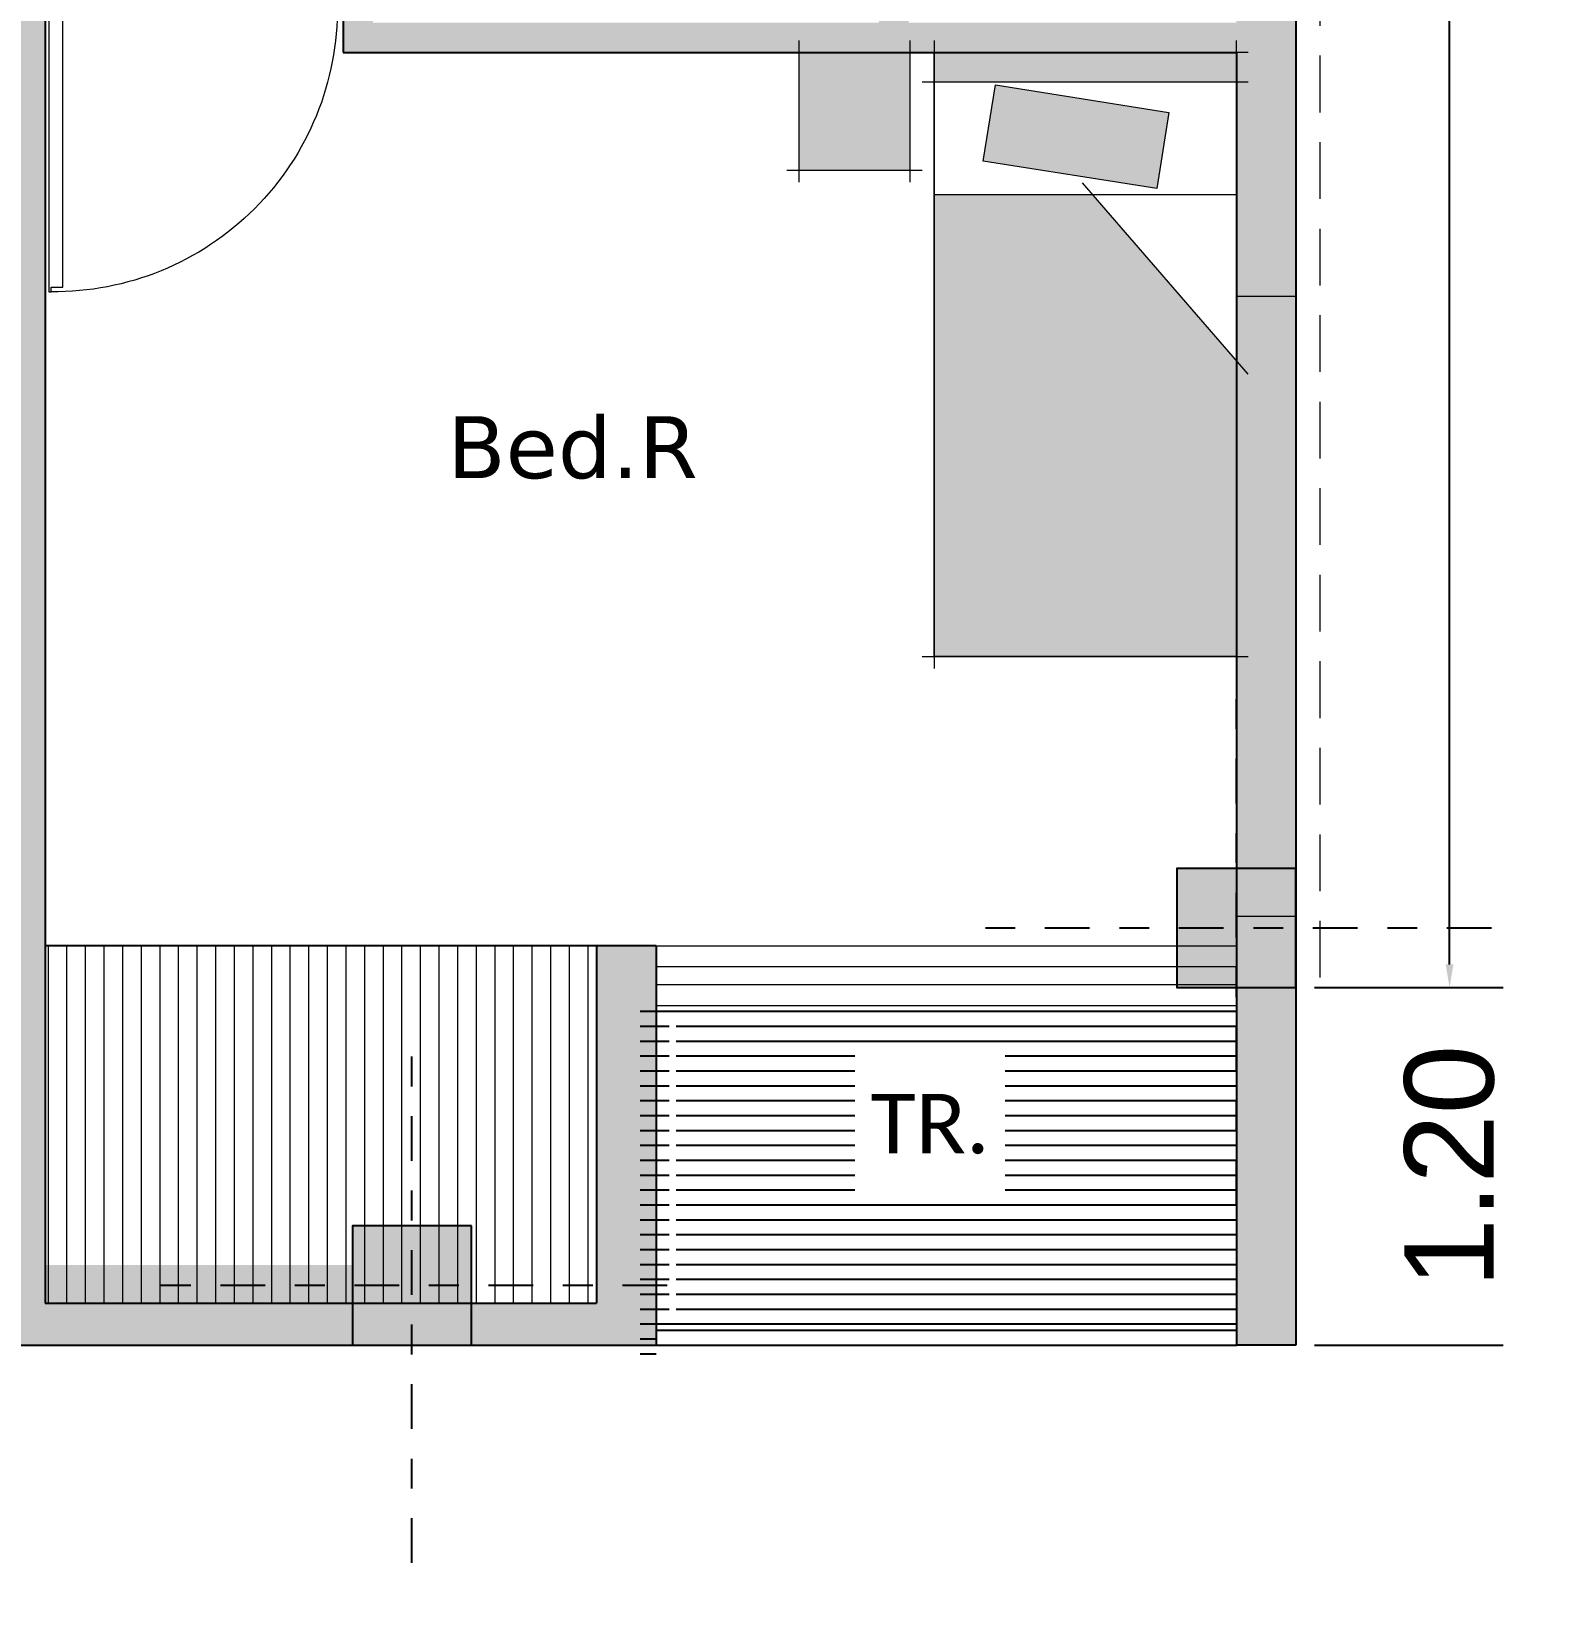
# Model space of a CAD drawing. Header units: inches. Extents: x 37.8 to 126.9, y 5.9 to 51.9.
# Drawn here: x 84.48 to 89.62, y 19.72 to 25.03 of the extents above; entities that cross this region are included whole.
import ezdxf

# ---------------------------------------------------------------- set-up
doc = ezdxf.new("R2010")
doc.units = ezdxf.units.IN
doc.header["$MEASUREMENT"] = 0
doc.linetypes.add('DASHDOT', pattern=[1, 0.5, -0.25, 0, -0.25])
doc.linetypes.add('DASHED2', pattern=[9.524999999999995, 6.349999999999998, -3.174999999999998])
for name, color, linetype, lineweight in [('02', 253, 'Continuous', 15), ('1', 19, 'Continuous', 5), ('AX', 31, 'Continuous', 18), ('balkon', 161, 'Continuous', 9), ('coulmn', 146, 'Continuous', 13), ('hidden line', 252, 'Continuous', 5), ('LAYER1', 8, 'Continuous', 9)]:
    doc.layers.add(name, color=color, linetype=linetype, lineweight=lineweight)
doc.layers.add('cadr', color=7, linetype='Continuous')
doc.layers.add('LAYER5', color=5, linetype='Continuous')
doc.styles.add('Legend', font='calibri.ttf')
doc.styles.get("Standard").update_dxf_attribs({"font": 'arial.ttf'})
doc.styles.add('STYLE7', font='verdana.ttf')
doc.dimstyles.new('ddd', dxfattribs={"dimtxt": 0.3, "dimasz": 0.078, "dimexe": 0.18, "dimexo": 0.0625, "dimgap": 0.09, "dimtad": 0, "dimzin": 0, "dimdsep": 46, "dimtxsty": 'Standard', "dimcen": 0.02, "dimadec": 0, "dimazin": 0, "dimtfac": 1, "dimtix": 1, "dimtofl": 0, "dimtmove": 0, "dimatfit": 3, "dimfxl": 0, "dimtolj": 1, "dimtzin": 0, "dimarcsym": 0})

# ---------------------------------------------------------------- blocks, each defined once
blk = doc.blocks.new('DR100K')
at = {"color": 253}
blk.add_line((-0.0481000000000052, -0.054543222929027), (-0.991860101079254, -0.054543222929027), dxfattribs=at)
at = {"color": 253, "linetype": 'Continuous'}
for p, q in [((-0.0199748370793884, -0.1116251629206317), (-0.0199748370793884, -0.0960000000000037)), ((-0.0199748370793884, -0.0960000000000037), (-0.0119309624678294, -0.0960000000000037)), ((-0.0119309624678294, -0.0960000000000037), (-0.0119309624678294, -0.5960052134602165)), ((-0.06143161415036499, -0.5960052134602165), (-0.06143161415036499, -0.1116251629206317)), ((-0.06143161415036499, -0.1116251629206317), (-0.0205043861645606, -0.1116251629206317)), ((-0.06143161415036499, -1.080385263999857), (-0.06143161415036499, -0.5960052134602165)), ((-0.0119309624678294, -0.5960052134602165), (-0.0119309624678294, -1.096010426920486)), ((-0.0205043861645606, -1.080385263999857), (-0.06143161415036499, -1.080385263999857)), ((-0.0199748370794168, -1.096010426920486), (-0.0199748370794168, -1.080385263999857)), ((-0.0119309624678294, -1.096010426920486), (-0.0199748370794168, -1.096010426920486))]:
    blk.add_line(p, q, dxfattribs=at)
for points in [[(-0.991860101079254, -0.054543222929027), (-0.991860101079254, 2.84e-14), (-1.03996010107923, 2.84e-14), (-1.03996010107923, -0.0959999999999752), (-1.004360101079242, -0.0959999999999752), (-1.004360101079242, -0.054543222929027)], [(-0.0481000000000052, -0.054543222929027), (-0.0481000000000052, 0), (0, 0), (0, -0.0960000000000037), (-0.0356000000000165, -0.0960000000000037), (-0.0356000000000165, -0.054543222929027)], [(-0.9938601010792352, -0.0525432229290175), (-0.9938601010792352, -0.0019999999999811), (-1.03796010107922, -0.0019999999999811), (-1.03796010107922, -0.0939999999999941), (-1.006360101079252, -0.0939999999999941), (-1.006360101079252, -0.0525432229290175)], [(-0.0460999999999956, -0.0525432229290459), (-0.0460999999999956, -0.0020000000000096), (-0.0020000000000096, -0.0020000000000096), (-0.0020000000000096, -0.0939999999999941), (-0.03360000000000701, -0.0939999999999941), (-0.03360000000000701, -0.0525432229290459)]]:
    blk.add_lwpolyline(points, close=True, dxfattribs=at)
blk.add_arc((-0.0306138118649244, -0.1066699198974845), 0.9893977090235084, 179.382095569082, 270.6161123031317, dxfattribs=at)
blk = doc.blocks.new('ddfdfdfdfd')
at = {"layer": 'LAYER5', "linetype": 'Continuous'}
h = blk.add_hatch(color=1, dxfattribs=at)
h.paths.add_polyline_path([(179.779200237631, -221.4838781835885), (179.579350237631, -221.4838781835885), (179.579350237631, -221.2840281835886), (179.779200237631, -221.2840281835886)])
h.paths.add_polyline_path([(179.779200237631, -221.2840281835886), (179.979050237631, -221.2840281835886), (179.979050237631, -221.4838781835885), (179.779200237631, -221.4838781835885)])
h.paths.add_polyline_path([(179.779200237631, -221.4838781835885), (179.979050237631, -221.4838781835885), (179.979050237631, -221.6837281835885), (179.779200237631, -221.6837281835885)])
h.paths.add_polyline_path([(179.779200237631, -221.6837281835885), (179.579350237631, -221.6837281835885), (179.579350237631, -221.4838781835885), (179.779200237631, -221.4838781835885)])
at = {"layer": 'LAYER5', "color": 1, "linetype": 'DASHDOT', "ltscale": 0.3}
for p, q in [((179.779200237631, -222.4153741609331), (179.779200237631, -220.6240357384027)), ((180.6361364686338, -221.4838781835885), (178.8983495007696, -221.4838781835885))]:
    blk.add_line(p, q, dxfattribs=at)
at = {"layer": 'LAYER5', "color": 1, "linetype": 'Continuous'}
blk.add_lwpolyline([(179.979050237631, -221.2840281835886), (179.579350237631, -221.2840281835886), (179.579350237631, -221.6837281835885), (179.979050237631, -221.6837281835885), (179.979050237631, -221.2840281835886)], dxfattribs=at)
blk = doc.blocks.new('axxxxx')
h = blk.add_hatch(color=1)
h.dxf.hatch_style = 1
h.paths.add_polyline_path([(240.7614391140491, -233.8024092206517), (238.9808391140491, -233.8024092206517), (238.9808391140491, -234.0706419207369), (240.7614391140491, -234.0706419207369)])
at = {"layer": 'AX'}
h = blk.add_hatch(color=1, dxfattribs=at)
h.dxf.hatch_style = 1
h.paths.add_polyline_path([(243.7301309043142, -232.6309419207371), (243.9299809043141, -232.6309419207371), (243.9299809043141, -230.5503419207371), (243.7301309043142, -230.5503419207371)])
at = {"layer": 'AX', "color": 1}
blk.add_lwpolyline([(243.7301309043142, -230.5503419207371), (243.7301309043142, -232.6309419207371), (243.9299809043141, -232.6309419207371), (243.9299809043141, -230.5503419207371)], close=True, dxfattribs=at)
for p in [(63.95093066668309, -11.18691373714853), (61.18208887641811, -12.38691373714846)]:
    blk.add_blockref('ddfdfdfdfd', p)
blk = doc.blocks.new('*D56')
at = {"layer": 'balkon', "color": 0, "lineweight": -2, "transparency": 16777216}
for p, q in [((88.78967819297338, 21.81630079493386), (89.42320814166447, 21.81630079493386)), ((88.78967819297338, 20.61630079493393), (89.42320814166447, 20.61630079493393))]:
    blk.add_line(p, q, dxfattribs=at)
at = {"layer": 'Defpoints', "color": 0, "transparency": 16777216}
for p in [(88.72717819297338, 21.81630079493386), (88.72717819297338, 20.61630079493393), (89.24320814166447, 20.61630079493393)]:
    blk.add_point(p, dxfattribs=at)
at = {"layer": 'balkon', "color": 0, "transparency": 16777216, "insert": (89.24320814166445, 21.21630079493386), "char_height": 0.3, "attachment_point": 5, "rotation": 90}
blk.add_mtext('\\A1;1.20', dxfattribs=at)
blk = doc.blocks.new('*D57')
at = {"layer": 'balkon', "color": 0, "lineweight": -2, "transparency": 16777216}
for p, q in [((88.78967819297338, 42.95630079493392), (89.42320814166467, 42.95630079493392)), ((89.24320814166467, 42.87830079493392), (89.24320814166467, 32.9844181209912)), ((89.24320814166468, 21.89430079493387), (89.24320814166468, 31.7881834688766)), ((88.78967819297338, 21.81630079493387), (89.42320814166469, 21.81630079493387))]:
    blk.add_line(p, q, dxfattribs=at)
at = {"layer": 'balkon', "color": 0, "transparency": 16777216}
for points in [[(89.23020814166466, 42.87830079493392), (89.25620814166467, 42.87830079493392), (89.24320814166467, 42.95630079493392)], [(89.23020814166468, 21.89430079493387), (89.25620814166469, 21.89430079493387), (89.24320814166468, 21.81630079493387)]]:
    blk.add_solid(points, dxfattribs=at)
at = {"layer": 'Defpoints', "color": 0, "transparency": 16777216}
for p in [(88.72717819297338, 42.95630079493392), (89.24320814166467, 42.95630079493392), (88.72717819297338, 21.81630079493387)]:
    blk.add_point(p, dxfattribs=at)
at = {"layer": 'balkon', "color": 0, "transparency": 16777216, "insert": (89.24320814166467, 32.38630079493387), "char_height": 0.3, "attachment_point": 5, "rotation": 90}
blk.add_mtext('\\A1;21.14', dxfattribs=at)

msp = doc.modelspace()

# ---------------------------------------------------------------- hatches: boundary and pattern name
h = msp.add_hatch(color=5)
h.dxf.hatch_style = 1
h.paths.add_polyline_path([(78.20717819297337, 42.95630079493391), (75.28717819297339, 42.95630079493391), (75.28717819297339, 42.75630079493398), (78.10717819297338, 42.75630079493398), (78.10717827074166, 38.00405461760398), (78.28184977110212, 38.00405461760398), (78.28184977110212, 38.10405461760401), (78.20717826917132, 38.10405461603365)])
h.paths.add_polyline_path([(75.48717819297337, 41.55630079493393), (75.28717819297339, 41.55630079493393), (75.28717819297339, 40.55630079493393), (76.5871781929734, 39.08096190173059), (76.5871781929734, 35.25378889439641), (76.68717819297342, 35.25378889439641), (76.68717819297342, 39.01873379667929), (77.13328824678507, 39.01873379667929), (77.13328825598171, 39.11873379667931), (76.68717819297342, 39.11873379667931), (75.48717819297337, 40.48058508271323)])
h.paths.add_polyline_path([(81.86368095351779, 43.75630079493398), (80.9271781929734, 43.75630079493398), (80.9271781929734, 43.55630079493393), (81.86368095351779, 43.55630079493393)])
h.paths.add_polyline_path([(85.70663505129002, 43.75630079493398), (84.76704461726291, 43.75630079493398), (84.76704461726291, 43.55630079493393), (85.4271781929734, 43.55630079493393), (85.42717819297337, 39.55250028685192), (85.52717819297337, 39.55250028685192), (85.52717819297334, 43.55630079493393), (85.70663505129002, 43.55630079493393)])
h.paths.add_polyline_path([(93.03471499111552, 25.49635072556016), (94.88147388970532, 25.49635072556016), (94.88147388970532, 25.91606865705786), (93.03471499111552, 25.91606865705786)], flags=9)
h.paths.add_polyline_path([(94.43580909372096, 16.59125874485717), (96.29605086672296, 16.59125874485717), (96.29605086672296, 17.03043940301701), (94.43580909372096, 17.03043940301701)], flags=9)
h.paths.add_polyline_path([(95.18641071237633, 23.5855031129159), (93.19945520265853, 23.55176045476431), (93.09822722820374, 23.99022698391759), (95.08518273792154, 24.02396964206919)], flags=9)
h.paths.add_polyline_path([(95.42585407524143, 26.55595276869941), (93.58300634100954, 26.52389724345541), (93.4868397652775, 26.94044044615107), (95.32968749950942, 26.97249597139508)], flags=9)
h.paths.add_polyline_path([(95.52043685212229, 19.26066532994805), (95.40487565226098, 19.26066532994805), (95.40487565226098, 19.44690032146015), (95.52043685212229, 19.44690032146015)], flags=9)
h.paths.add_polyline_path([(95.52043685212229, 19.37025111850058), (95.40487565226098, 19.37025111850058), (95.40487565226098, 19.55648611001267), (95.52043685212229, 19.55648611001267)], flags=9)
h.paths.add_polyline_path([(95.08917596945415, 20.1126573099328), (94.97361476959284, 20.1126573099328), (94.97361476959284, 20.29889230144484), (95.08917596945415, 20.29889230144484)], flags=9)
h.paths.add_polyline_path([(95.08917596945415, 20.22224309848532), (94.97361476959284, 20.22224309848532), (94.97361476959284, 20.40847808999736), (95.08917596945415, 20.40847808999736)], flags=9)
h.paths.add_polyline_path([(95.52147381809326, 26.60072210381442), (95.40591261823195, 26.60072210381442), (95.40591261823195, 26.78695709532646), (95.52147381809326, 26.78695709532646)], flags=9)
h.paths.add_polyline_path([(95.52147381809326, 26.66949870355377), (95.40591261823195, 26.66949870355377), (95.40591261823195, 26.85573369506581), (95.52147381809326, 26.85573369506581)], flags=9)
h.paths.add_polyline_path([(94.93256794675281, 25.50955604943495), (94.81700674689151, 25.50955604943495), (94.81700674689151, 25.69579104094704), (94.93256794675281, 25.69579104094704)], flags=9)
h.paths.add_polyline_path([(94.93256794675281, 25.61914183798747), (94.81700674689151, 25.61914183798747), (94.81700674689151, 25.80537682949956), (94.93256794675281, 25.80537682949956)], flags=9)
h.paths.add_polyline_path([(94.74949426349016, 24.61794460860604), (94.63393306362886, 24.61794460860604), (94.63393306362886, 24.80417960011813), (94.74949426349016, 24.80417960011813)], flags=9)
h.paths.add_polyline_path([(94.74949426349016, 24.72753039715856), (94.63393306362886, 24.72753039715856), (94.63393306362886, 24.91376538867065), (94.74949426349016, 24.91376538867065)], flags=9)
h.paths.add_polyline_path([(95.5686054380304, 23.82463173566471), (95.4530442381691, 23.82463173566471), (95.4530442381691, 24.0108667271768), (95.5686054380304, 24.0108667271768)], flags=9)
h.paths.add_polyline_path([(95.5686054380304, 23.93421752421723), (95.4530442381691, 23.93421752421723), (95.4530442381691, 24.12045251572933), (95.5686054380304, 24.12045251572933)], flags=9)
h.paths.add_polyline_path([(95.22400852374713, 21.21011545691495), (95.10844732388583, 21.21011545691495), (95.10844732388583, 21.39635044842704), (95.22400852374713, 21.39635044842704)], flags=9)
h.paths.add_polyline_path([(95.22400852374713, 21.31970124546747), (95.10844732388583, 21.31970124546747), (95.10844732388583, 21.50593623697957), (95.22400852374713, 21.50593623697957)], flags=9)
h.paths.add_polyline_path([(95.35679516544033, 22.34859306162885), (95.24123396557903, 22.34859306162885), (95.24123396557903, 22.53482805314094), (95.35679516544033, 22.53482805314094)], flags=9)
h.paths.add_polyline_path([(95.35679516544033, 22.45817885018137), (95.24123396557903, 22.45817885018137), (95.24123396557903, 22.64441384169346), (95.35679516544033, 22.64441384169346)], flags=9)
h.paths.add_polyline_path([(95.73090465478674, 47.57487316692938), (92.72750205293804, 47.57487316692938), (92.72750205293804, 47.94970267737104), (95.73090465478674, 47.94970267737104)], flags=9)
h.paths.add_polyline_path([(96.36178674864667, 20.17081841760547), (95.85917922981747, 20.17081841760547), (95.85917922981747, 20.45811572589038), (96.36178674864667, 20.45811572589038)], flags=9)
h.paths.add_polyline_path([(96.36518976163487, 21.24023726248517), (95.86258224280567, 21.24023726248517), (95.86258224280567, 21.52753457077007), (96.36518976163487, 21.52753457077007)], flags=9)
h.paths.add_polyline_path([(96.37294953420249, 22.3983771033336), (95.8703420153733, 22.3983771033336), (95.8703420153733, 22.68567441161851), (96.37294953420249, 22.68567441161851)], flags=9)
h.paths.add_polyline_path([(88.85181165417254, 12.98648244843481), (89.89740554695308, 12.98648244843481), (89.89740554695308, 13.26716014456998), (88.85181165417254, 13.26716014456998)], flags=9)
h.paths.add_polyline_path([(95.85563864832062, 22.38962764237682), (95.29202908609881, 22.38962764237682), (95.29202908609881, 22.67651448549562), (95.85563864832062, 22.67651448549562)], flags=9)
h.paths.add_polyline_path([(96.4404295661974, 17.11746812096523), (94.82282251809744, 17.11746812096523), (94.82282251809744, 17.43592303794573), (96.4404295661974, 17.43592303794573)], flags=9)
h.paths.add_polyline_path([(96.37832402587358, 19.28459344893066), (95.520672001738, 19.28459344893066), (95.520672001738, 19.59585814851989), (96.37832402587358, 19.59585814851989)], flags=9)
h.paths.add_polyline_path([(95.93750974525045, 20.17411701094308), (95.07136533836925, 20.17411701094308), (95.07136533836925, 20.42697298920395), (95.93750974525045, 20.42697298920395)], flags=9)
h.paths.add_polyline_path([(95.70771688320187, 21.23896332736241), (95.19484773522174, 21.23896332736241), (95.19484773522174, 21.52585017048115), (95.70771688320187, 21.52585017048115)], flags=9)
h.paths.add_polyline_path([(96.31448998438236, 23.85164101169984), (95.57923206757303, 23.85164101169984), (95.57923206757303, 24.2059809637711), (96.31448998438236, 24.2059809637711)], flags=9)
h.paths.add_polyline_path([(96.30695145983734, 24.65314313812594), (94.73043496291845, 24.65314313812594), (94.73043496291845, 24.94763066380206), (96.30695145983734, 24.94763066380206)], flags=9)
h.paths.add_polyline_path([(96.49135556286078, 25.56959013978725), (94.87544384598297, 25.56959013978725), (94.87544384598297, 25.89498050267675), (96.49135556286078, 25.89498050267675)], flags=9)
h.paths.add_polyline_path([(96.25319550586318, 26.62130086083864), (95.50720258819797, 26.62130086083864), (95.50720258819797, 26.93376392999308), (96.25319550586318, 26.93376392999308)], flags=9)
h.paths.add_polyline_path([(71.81087484430819, 34.90000076331889), (71.81087484430819, 35.79902673734479), (71.18262809106145, 35.79902673734479), (71.18262809106145, 34.90000076331889)], flags=9)
h.paths.add_polyline_path([(71.81087484430796, 38.98182967523032), (71.81087484430796, 39.88085564925633), (71.18262809106122, 39.88085564925633), (71.18262809106122, 38.98182967523032)], flags=9)
h.paths.add_polyline_path([(87.20094442673951, 44.11232076284519), (88.09997040076547, 44.11232076284519), (88.09997040076547, 44.74056751609193), (87.20094442673951, 44.74056751609193)], flags=9)
h.paths.add_polyline_path([(85.75293728388237, 44.11534024336471), (86.65196325790833, 44.11534024336471), (86.65196325790833, 44.7435869966114), (85.75293728388237, 44.7435869966114)], flags=9)
h.paths.add_polyline_path([(84.00688598518119, 44.11534024336466), (84.90591195920715, 44.11534024336466), (84.90591195920715, 44.7435869966114), (84.00688598518119, 44.7435869966114)], flags=9)
h.paths.add_polyline_path([(82.03284767349285, 44.11534024336471), (82.93187364751881, 44.11534024336471), (82.93187364751881, 44.7435869966114), (82.03284767349285, 44.7435869966114)], flags=9)
h.paths.add_polyline_path([(80.84898403712924, 44.11534024336471), (81.7480100111552, 44.11534024336471), (81.7480100111552, 44.7435869966114), (80.84898403712924, 44.7435869966114)], flags=9)
h.paths.add_polyline_path([(79.36980806310328, 44.1153402433646), (80.26883403712924, 44.1153402433646), (80.26883403712924, 44.74358699661134), (79.36980806310328, 44.74358699661134)], flags=9)
h.paths.add_polyline_path([(78.15591195920712, 43.74507979197342), (79.05493793323308, 43.74507979197342), (79.05493793323308, 44.37332654522017), (78.15591195920712, 44.37332654522017)], flags=9)
h.paths.add_polyline_path([(77.7989840371292, 44.1108966928448), (78.69801001115516, 44.1108966928448), (78.69801001115516, 44.7391434460916), (77.7989840371292, 44.7391434460916)], flags=9)
h.paths.add_polyline_path([(75.40156130985656, 44.1108966928448), (76.30058728388252, 44.1108966928448), (76.30058728388252, 44.73914344609155), (75.40156130985656, 44.73914344609155)], flags=9)
h.paths.add_polyline_path([(70.2722718476983, 20.68710249885562), (70.89784085179107, 20.68710249885562), (70.89784085179107, 21.11596711004258), (70.2722718476983, 21.11596711004258)], flags=9)
h.paths.add_polyline_path([(70.27462928289611, 21.89417480444907), (70.79930006052231, 21.89417480444907), (70.79930006052231, 22.30889480444905), (70.27462928289611, 22.30889480444905)], flags=9)
h.paths.add_polyline_path([(70.27462928289611, 29.04363241604587), (70.83126688180471, 29.04363241604587), (70.83126688180471, 29.45835241604586), (70.27462928289611, 29.45835241604586)], flags=9)
h.paths.add_polyline_path([(70.27462928289611, 33.3425052923147), (70.86351659531084, 33.3425052923147), (70.86351659531084, 33.75722529231469), (70.27462928289611, 33.75722529231469)], flags=9)
h.paths.add_polyline_path([(70.2722718476983, 34.33543298672124), (70.86587403050865, 34.33543298672124), (70.86587403050865, 34.76429759790814), (70.2722718476983, 34.76429759790814)], flags=9)
h.paths.add_polyline_path([(70.27462928289611, 35.84250529231487), (70.86351659531084, 35.84250529231487), (70.86351659531084, 36.25722529231486), (70.27462928289611, 36.25722529231486)], flags=9)
h.paths.add_polyline_path([(70.27462928289611, 42.49447480444924), (70.86521394865326, 42.49447480444924), (70.86521394865326, 42.90919480444923), (70.27462928289611, 42.90919480444923)], flags=9)
h.paths.add_polyline_path([(88.05217290535293, 45.32065361197535), (88.96798933100095, 45.32065361197535), (88.96798933100095, 45.74951822316224), (88.05217290535293, 45.74951822316224)], flags=9)
h.paths.add_polyline_path([(86.58351873872189, 45.32065361197535), (87.11290438674374, 45.32065361197535), (87.11290438674374, 45.74951822316224), (86.58351873872189, 45.74951822316224)], flags=9)
h.paths.add_polyline_path([(85.4235187387221, 45.32065361197535), (85.95290438674394, 45.32065361197535), (85.95290438674394, 45.74951822316224), (85.4235187387221, 45.74951822316224)], flags=9)
h.paths.add_polyline_path([(83.08617617391991, 45.3277259175688), (83.61084695154611, 45.3277259175688), (83.61084695154611, 45.74244591756879), (83.08617617391991, 45.74244591756879)], flags=9)
h.paths.add_polyline_path([(81.48381873872208, 45.32065361197535), (82.01320438674392, 45.32065361197535), (82.01320438674392, 45.74951822316224), (81.48381873872208, 45.74951822316224)], flags=9)
h.paths.add_polyline_path([(80.70499745632102, 45.32183232957426), (81.23202566914506, 45.32183232957426), (81.23202566914506, 45.74362463516771), (80.70499745632102, 45.74362463516771)], flags=9)
h.paths.add_polyline_path([(79.05841651903827, 45.32654719996988), (79.58544473186231, 45.32654719996988), (79.58544473186231, 45.74833950556332), (79.05841651903827, 45.74833950556332)], flags=9)
h.paths.add_polyline_path([(78.28381873872209, 45.32065361197535), (78.81320438674393, 45.32065361197535), (78.81320438674393, 45.74951822316224), (78.28381873872209, 45.74951822316224)], flags=9)
h.paths.add_polyline_path([(77.26854406069148, 45.32654719996988), (77.79557227351552, 45.32654719996988), (77.79557227351552, 45.74833950556332), (77.26854406069148, 45.74833950556332)], flags=9)
h.paths.add_polyline_path([(73.48469745632102, 45.32654719996988), (74.01172566914505, 45.32654719996988), (74.01172566914505, 45.74833950556332), (73.48469745632102, 45.74833950556332)], flags=9)
h.paths.add_polyline_path([(76.76792197694226, 39.7437195277537), (76.05295700241405, 40.56832796635929), (75.90089029612272, 40.43648069958381), (76.61585527065094, 39.61187226097822)], flags=25)
h.paths.add_polyline_path([(86.00144665177163, 35.98306541168559), (86.00144665177163, 37.07446542626396), (85.800180696085, 37.07446542626396), (85.800180696085, 35.98306541168559)], flags=9)
h.paths.add_polyline_path([(86.00144665177163, 41.25571558260846), (86.00144665177163, 42.34711559718683), (85.800180696085, 42.34711559718683), (85.800180696085, 41.25571558260846)], flags=9)
h.paths.add_polyline_path([(80.6413968990245, 38.06399391501067), (80.6413968990245, 39.15539392958898), (80.44013094333786, 39.15539392958898), (80.44013094333786, 38.06399391501067)], flags=9)
h.paths.add_polyline_path([(76.3013968990245, 36.1328857176613), (76.3013968990245, 37.22428573223966), (76.10013094333786, 37.22428573223966), (76.10013094333786, 36.1328857176613)], flags=25)
h.paths.add_polyline_path([(85.1413968990245, 40.1411857199176), (85.1413968990245, 41.23258573449597), (84.94013094333786, 41.23258573449597), (84.94013094333786, 40.1411857199176)], flags=25)
h.paths.add_polyline_path([(89.56229905075557, 31.82906053519356), (89.56229905075557, 32.94198261311563), (88.93405229750883, 32.94198261311563), (88.93405229750883, 31.82906053519356)], flags=9)
h.paths.add_polyline_path([(89.5592795702363, 42.90678780792088), (89.5592795702363, 43.80581378194678), (88.93103281698956, 43.80581378194678), (88.93103281698956, 42.90678780792088)], flags=9)
h.paths.add_polyline_path([(72.42796726884757, 30.46207440964703), (72.2758243541397, 30.46207440964703), (72.2758243541397, 29.9436744096471), (72.42796726884757, 29.9436744096471)], flags=9)
h.paths.add_polyline_path([(89.91754396639212, 30.28687708313744), (89.76540105168425, 30.28687708313744), (89.76540105168425, 29.76847708313745), (89.91754396639212, 29.76847708313745)], flags=9)
h.paths.add_polyline_path([(87.14244718638744, 31.40817786331435), (88.09644315683741, 31.40817786331435), (88.09644315683741, 31.72066946841848), (87.14244718638744, 31.72066946841848)], flags=9)
h.paths.add_polyline_path([(87.3066920504697, 31.9999469738964), (88.20762959244419, 31.9999469738964), (88.20762959244419, 32.32493824320467), (87.3066920504697, 32.32493824320467)], flags=9)
h.paths.add_polyline_path([(84.23807478421907, 13.60317064274672), (91.98706739671067, 13.60317064274672), (91.98706739671067, 14.38439965550687), (84.23807478421907, 14.38439965550687)], flags=9)
h.paths.add_polyline_path([(86.79770959900085, 16.32148877062077), (86.68620263371315, 16.32148877062077), (86.68620263371315, 16.43299573590845), (86.79770959900085, 16.43299573590845)], flags=9)
h.paths.add_polyline_path([(86.7794295424246, 17.21057333215636), (86.66792257713689, 17.21057333215636), (86.66792257713689, 17.32208029744403), (86.7794295424246, 17.32208029744403)], flags=9)
h.paths.add_polyline_path([(85.64553472966159, 17.0036902570874), (71.48305994535738, 17.0036902570874), (71.48305994535738, 17.86156953353186), (85.64553472966159, 17.86156953353186)], flags=9)
h.paths.add_polyline_path([(86.2120568485189, 16.97615309830861), (85.17106177022052, 16.97615309830861), (85.17106177022052, 17.79439033158191), (86.2120568485189, 17.79439033158191)], flags=9)
h.paths.add_polyline_path([(86.26788173854135, 15.9853243695289), (70.15355215752263, 15.9853243695289), (70.15355215752263, 16.74548140001652), (86.26788173854135, 16.74548140001652)], flags=9)
h.paths.add_polyline_path([(76.85061423884872, 42.90789301914488), (78.0867441441261, 42.90789301914488), (78.0867441441261, 43.3333158878864), (76.85061423884872, 43.3333158878864)], flags=9)
h.paths.add_polyline_path([(79.55619171108475, 43.52895665021266), (79.55619171108475, 42.29282674493528), (79.98161457982627, 42.29282674493528), (79.98161457982627, 43.52895665021266)], flags=9)
h.paths.add_polyline_path([(86.52487735614011, 21.78136693707133), (86.52487735614011, 20.54523703179395), (86.95030022488163, 20.54523703179395), (86.95030022488163, 21.78136693707133)], flags=9)
h.paths.add_polyline_path([(81.16769930366067, 32.22871734653161), (82.29657774556799, 32.22871734653161), (82.29657774556799, 32.54120895163574), (81.16769930366067, 32.54120895163574)], flags=9)
h.paths.add_polyline_path([(81.33254585305409, 32.74007949364376), (82.28647466433682, 32.74007949364376), (82.28647466433682, 33.05236962124617), (81.33254585305409, 33.05236962124617)], flags=9)
h.paths.add_polyline_path([(79.66191106949731, 32.22875092611527), (80.61583988078004, 32.22875092611527), (80.61583988078004, 32.54104105371768), (79.66191106949731, 32.54104105371768)], flags=9)
h.paths.add_polyline_path([(90.09558940800704, 38.6148811855697), (90.09558940800704, 38.93634713876357), (89.90614753692691, 38.93634713876357), (89.90614753692691, 38.6148811855697)], flags=9)
h.paths.add_polyline_path([(90.1317465224561, 36.76058677081154), (90.1317465224561, 38.63875825266082), (89.94058580095785, 38.63875825266082), (89.94058580095785, 36.76058677081154)], flags=9)
h.paths.add_polyline_path([(72.30820884901985, 38.6148811855697), (72.30820884901985, 38.93634713876357), (72.11876697793971, 38.93634713876357), (72.11876697793971, 38.6148811855697)], flags=9)
h.paths.add_polyline_path([(72.27377058498891, 36.76058677081154), (72.27377058498891, 38.63875825266082), (72.08260986349066, 38.63875825266082), (72.08260986349066, 36.76058677081154)], flags=9)
h.paths.add_polyline_path([(82.30906822889489, 30.12173634729284), (83.10564311136636, 30.12173634729284), (83.10564311136636, 30.55605468174555), (82.30906822889489, 30.55605468174555)], flags=9)
h.paths.add_polyline_path([(79.99955442153342, 42.47855232648773), (80.50370826768727, 42.47855232648773), (80.50370826768727, 42.96316771110311), (79.99955442153342, 42.96316771110311)], flags=9)
h.paths.add_polyline_path([(87.24622106457755, 21.12366371577185), (87.75037491073141, 21.12366371577185), (87.75037491073141, 21.60827910038724), (87.24622106457755, 21.60827910038724)], flags=9)
h.paths.add_polyline_path([(74.055203899335, 41.38517565601968), (74.55935774548885, 41.38517565601968), (74.55935774548885, 41.86979104063506), (74.055203899335, 41.86979104063506)], flags=9)
h.paths.add_polyline_path([(83.37812529601231, 35.26788878752667), (84.05408231414529, 35.2678887875294), (84.0540823141441, 35.56788878752936), (83.37812529601112, 35.56788878752663)], flags=9)
h.paths.add_polyline_path([(75.33452467587611, 30.30893739618604), (76.01048169400909, 30.30893739618877), (76.0104816940079, 30.60893739618872), (75.33452467587492, 30.60893739618599)], flags=9)
h.paths.add_polyline_path([(82.02852680147979, 27.88906949142246), (82.70448381961276, 27.88906949142519), (82.70448381961157, 28.18906949142514), (82.02852680147859, 28.18906949142242)], flags=9)
h.paths.add_polyline_path([(80.27729613341648, 29.69868331392423), (80.9450597331479, 29.69868331392151), (80.94505973314915, 30.00956309901223), (80.27729613341779, 30.0095630990149)], flags=9)
h.paths.add_polyline_path([(80.36394866079826, 34.19868153706319), (81.03171226052967, 34.19868153706047), (81.03171226053092, 34.50956132215119), (80.36394866079957, 34.50956132215386)], flags=9)
h.paths.add_polyline_path([(76.19009030880432, 33.10167948857362), (76.85785390853567, 33.10167948857089), (76.85785390853692, 33.41255927366161), (76.19009030880557, 33.41255927366429)], flags=9)
h.paths.add_polyline_path([(86.63071461180905, 38.3461693492924), (87.20741038078151, 38.34616934929467), (87.20741038078032, 38.64616934929462), (86.63071461180786, 38.64616934929235)], flags=9)
h.paths.add_polyline_path([(85.69578887521882, 25.95154855042405), (86.27248464419128, 25.95154855042632), (86.27248464419009, 26.25154855042628), (85.69578887521763, 26.251548550424)], flags=9)
h.paths.add_polyline_path([(73.76388448580266, 33.10659579516029), (74.34058025477512, 33.10659579516256), (74.34058025477393, 33.40659579516252), (73.76388448580147, 33.40659579516024)], flags=9)
h.paths.add_polyline_path([(78.31458129623596, 35.7941898024775), (78.89127706520841, 35.79418980247978), (78.89127706520722, 36.09418980247973), (78.31458129623476, 36.09418980247746)], flags=9)
h.paths.add_polyline_path([(85.82192099444663, 23.46692654430798), (86.78166847597785, 23.46692654430798), (86.78166847597785, 23.7994611312791), (85.82192099444663, 23.7994611312791)], flags=9)
h.paths.add_polyline_path([(86.87178213643736, 27.29991557302277), (87.83152961796858, 27.29991557302277), (87.83152961796858, 27.63245015999389), (86.87178213643736, 27.63245015999389)], flags=9)
h.paths.add_polyline_path([(75.00422057563495, 38.11882037486852), (75.96396805716617, 38.11882037486852), (75.96396805716617, 38.45135496183964), (75.00422057563495, 38.45135496183964)], flags=9)
h.paths.add_polyline_path([(87.1887187235258, 37.24176712781572), (88.14846620505702, 37.24176712781572), (88.14846620505702, 37.57430171478684), (87.1887187235258, 37.57430171478684)], flags=9)
h.paths.add_polyline_path([(86.59253613071203, 40.31823182558038), (87.55228361224326, 40.31823182558038), (87.55228361224326, 40.6507664125515), (86.59253613071203, 40.6507664125515)], flags=9)
h.paths.add_polyline_path([(78.92554813083441, 38.91258038712944), (79.88529561236564, 38.91258038712944), (79.88529561236564, 39.24511497410056), (78.92554813083441, 39.24511497410056)], flags=9)
h.paths.add_polyline_path([(75.6881120395631, 41.2884761270259), (76.64785952109432, 41.2884761270259), (76.64785952109432, 41.62101071399702), (75.6881120395631, 41.62101071399702)], flags=25)
h = msp.add_hatch(color=5)
h.dxf.hatch_style = 1
h.paths.add_polyline_path([(73.68717819297339, 43.75630079493398), (73.4871781929734, 43.75630079493398), (73.4871781929734, 20.75630079493392), (74.62447685157892, 20.75630079493392), (74.62447685157892, 20.95630079493391), (73.68717819297339, 20.95630079493391), (73.68717819297339, 32.05378889439642), (75.20225381504883, 32.05378889439648), (75.2022538150488, 31.55378889439636), (75.63166121359293, 31.55378889439648), (75.63166121359293, 32.05378889439648), (76.98717819297343, 32.05378889439648), (76.98717819297343, 32.75378889439641), (76.88717819297344, 32.75378889439635), (76.88717819297341, 32.15378889439638), (75.4871781929734, 32.15378889439638), (75.48717819297343, 33.55378889439636), (76.98717819297343, 33.55378889439636), (76.98717819297343, 34.25378889439641), (76.88717819297341, 34.25378889439641), (76.59680568586518, 34.25378927514363), (76.59680568586518, 34.15378889439644), (76.88717819297341, 34.15378889439644), (76.88717819297341, 33.65378889439644), (74.4870394658559, 33.65380457058593), (74.4870394658559, 33.55380457058591), (75.38717819297341, 33.55378889439636), (75.38717819297341, 32.15378889439638), (73.68717819297339, 32.15378889439638)])
h.paths.add_polyline_path([(75.2772538150488, 32.05378889439648), (75.55666121359295, 32.05378889439648), (75.55666121359297, 31.87878889439641), (75.27725381504877, 31.87878889439641)], flags=16)
h.paths.add_polyline_path([(75.27725381504877, 31.82878889439645), (75.55666121359297, 31.82878889439645), (75.55666121359295, 31.62878889439641), (75.2772538150488, 31.62878889439641)], flags=16)
h.paths.add_polyline_path([(79.08717819297345, 32.1054584065305), (78.88717819297341, 32.1054584065305), (78.88717819297341, 20.95630079493391), (77.52784051532404, 20.95630079493391), (77.52784051532404, 20.75630079493392), (77.96891627413521, 20.75630079493386), (77.96891627413521, 20.61630079493399), (80.4749727389632, 20.61630079493376), (80.4749727389632, 20.75630079493398), (79.0871781929734, 20.75630079493398)])
h.paths.add_polyline_path([(86.57882149293513, 21.95630079493402), (86.37882149293515, 21.95630079493397), (86.37882149293515, 20.75630079493392), (84.52717819297337, 20.75630079493392), (84.52717819297337, 25.20630079493391), (84.42717819297337, 25.20630079493391), (84.42717819297334, 20.61630079493393), (86.57882149293513, 20.61630079493393)])
h.paths.add_polyline_path([(88.72717819297338, 29.39545840653047), (88.52717819297337, 29.39545840653052), (88.52717819297337, 25.45630079493391), (87.42717819297337, 25.45630079493391), (87.4271781929734, 26.50545840653054), (85.52717819297342, 26.50545840653048), (85.52717819297342, 26.40545840653057), (87.3271781929734, 26.40545840653057), (87.32717819297335, 25.05630079493388), (85.62717819297339, 25.05630079493393), (85.62717819297339, 25.60545840653062), (85.5271781929734, 25.60545840653056), (85.5271781929734, 24.95630079493391), (88.52717819297337, 24.95630079493391), (88.52717819297337, 22.88769061313475), (88.5271781929734, 20.61630079493399), (88.52882149293512, 20.61630079493399), (88.72717819297335, 20.61630079493393)])
h.paths.add_polyline_path([(88.52717819297337, 25.356300794934), (88.52717819297337, 25.05630079493388), (87.42717819297337, 25.05630079493388), (87.42717819297337, 25.35630079493389)], flags=16)
h.paths.add_polyline_path([(86.78717819297339, 33.60463128279959), (84.48033725340758, 33.60463128279959), (84.48033725340758, 33.60050334396148), (83.71110648417661, 33.60050334396148), (82.32717819297346, 33.60463128279947), (82.32717819297335, 33.40463128279954), (82.32717819297335, 33.30545840653032), (82.52717819297334, 33.30545840653032), (82.52717819297334, 33.40463128279954), (86.5871781929734, 33.40463128279977), (86.58717819297343, 29.50545840653054), (83.4871781929734, 29.50545840653059), (83.4871781929734, 31.6054584065305), (83.28717819297344, 31.6054584065305), (83.07894586949044, 31.6054584065305), (83.07894586949044, 31.40545840653057), (83.28717819297341, 31.40545840653057), (83.28717819297344, 29.50545840653059), (81.88717819297338, 29.50545840653054), (81.88717819297338, 31.40545840653051), (82.10808345542759, 31.40545840653046), (82.10808345542759, 31.6054584065305), (81.88717819297338, 31.6054584065305), (80.28717819297341, 31.6054584065305), (80.28717819297339, 30.30545840653055), (80.38717819297338, 30.30545840653055), (80.38717819297338, 31.40545840653046), (81.68717819297336, 31.40545840653046), (81.68717819297336, 29.50545840653054), (80.28717819297344, 29.50545840653048), (80.28717819297344, 29.40545840653046), (80.28717819297344, 28.81851437019635), (80.28717819297344, 28.4349992889445), (80.68717819297342, 28.4349992889445), (80.68717819297342, 29.40545840653057), (81.48747819297338, 29.40545840653057), (81.48747819297338, 29.30560840653062), (84.42717819297337, 29.30545840653055), (84.42717819297334, 27.30545840653055), (84.02717819297337, 27.30545840653055), (84.02717819297337, 26.80545840653055), (84.42717819297334, 26.80545840653055), (84.42717819297337, 26.40545840653057), (84.52717819297337, 26.40545840653057), (84.52717819297337, 29.30545840653055), (86.78717819297341, 29.3054584065306)])
h.paths.add_polyline_path([(84.42717819297334, 27.20545840653052), (84.42717819297334, 26.90545840653057), (84.12717819297336, 26.90545840653057), (84.12717819297336, 27.20545840653052)], flags=16)
h.paths.add_polyline_path([(80.58717819297343, 29.40545840653057), (80.58717819297343, 28.53499928894452), (80.38717819297347, 28.53499928894452), (80.38717819297335, 29.40545840653046)], flags=16)
h.paths.add_polyline_path([(86.78717819297339, 35.50463128279968), (85.52717819297334, 35.50463128279974), (85.52717819297337, 38.18924557511589), (85.42717819297337, 38.18924557511589), (85.42717819297337, 36.90463128279977), (84.86969464075025, 36.90463128279971), (84.86969464075031, 36.40463128279971), (85.42717819297337, 36.40463128279971), (85.42717819297337, 33.60463128279959), (85.62717819297333, 33.60463128279959), (85.6271781929733, 35.30463128279975), (86.78717819297339, 35.30463128279975)])
h.paths.add_polyline_path([(85.4271781929734, 36.50463128279968), (85.24843641686186, 36.50463128279968), (85.24843641686184, 36.80463128279975), (85.42717819297337, 36.80463128279975)], flags=16)
h.paths.add_polyline_path([(85.14843641686187, 36.50463128279968), (84.9696946407503, 36.50463128279968), (84.96969464075025, 36.80463128279975), (85.14843641686181, 36.80463128279975)], flags=16)
h.paths.add_polyline_path([(81.12717819297339, 41.85630079493366), (79.61717819297337, 41.85630079493389), (79.6171781929734, 43.75630079493398), (79.41717819297341, 43.75630079493398), (79.41717819297341, 41.65630079494845), (79.87188870731418, 41.65630079491929), (80.92717819297334, 41.65630079494737), (80.92717819297334, 39.62769061312828), (80.92717819297334, 39.58769061312013), (80.92717819297337, 36.40422692306744), (78.28717819297333, 36.40422692306767), (78.28717819297336, 37.00422692306769), (78.18717819297339, 37.00422692306769), (78.18717819297339, 36.30422692306765), (80.62717819297339, 36.30422692306753), (80.62717819297325, 34.90545840653023), (78.28717819297333, 34.90545840653051), (78.28717819297336, 35.50422692306769), (78.18717819297339, 35.50422692306769), (78.18717819297342, 34.70545840653041), (78.68717819297345, 34.70545840653041), (78.68717819297336, 33.30545840653043), (81.12717819297339, 33.30545840653032), (81.12717819297339, 33.90545840653029), (81.02717819297348, 33.90545840653029), (81.02717819297345, 33.50545840653031), (78.88717819297332, 33.50545840653048), (78.88717819297335, 34.70545840653041), (81.12717819297339, 34.7054584065303), (81.12717819297339, 34.90545840653023), (81.12717819297333, 35.61250434826913), (80.72747213194191, 35.61250434826918), (80.72747213194197, 36.31188860653783), (81.12717819297339, 36.31188860653783)])
h.paths.add_polyline_path([(81.02717819297331, 35.51250434826916), (81.02717819297325, 34.90737523597501), (80.72747213194182, 34.91312009000059), (80.72747213194191, 35.51250434826922)], flags=16)
h.paths.add_polyline_path([(88.72717819297335, 43.75630079493398), (87.17776046651721, 43.75630079493398), (87.17776046651721, 43.55630079493842), (87.47188870731412, 43.55630079491961), (88.52717819297328, 43.55630079494763), (88.52717819297328, 41.5276906131286), (88.52717819297328, 41.48769061312045), (88.52717819297337, 39.65378889439638), (86.52717819297334, 39.65378889439638), (86.52717819297331, 39.00463128279979), (86.87717819297328, 39.00463128279991), (86.87717819297325, 39.55378889439636), (88.52717819297334, 39.55378889439642), (88.52717819297334, 38.20463128279972), (86.52717819297334, 38.20463128279972), (86.52717819297334, 38.10463128279976), (88.52717819297334, 38.10463128279976), (88.52717819297337, 35.3970630460628), (88.72717819297335, 35.39706304606285)])
h.paths.add_polyline_path([(86.77717819297328, 39.10463128279982), (86.6271781929733, 39.10463128279982), (86.62717819297328, 39.55378889439636), (86.77717819297325, 39.55378889439636)], flags=16)
at = {"layer": '1'}
h = msp.add_hatch(color=252, dxfattribs=at)
h.dxf.hatch_style = 1
h.set_gradient(color1=(118, 52, 34), one_color=1, tint=1, name='INVHEMISPHERICAL')
h.paths.add_polyline_path([(87.43188870732789, 24.56095459449104), (87.43188870731333, 24.95630079493391), (87.0577445250639, 24.95630079496301), (87.0577445250639, 24.56095459449104)])
h = msp.add_hatch(color=252, dxfattribs=at)
h.dxf.hatch_style = 1
h.set_gradient(color1=(118, 52, 34), one_color=1, tint=1, name='INVHEMISPHERICAL')
h.paths.add_polyline_path([(88.52717819297337, 24.85630079495719), (88.52717819297337, 24.95630079496301), (87.51188870731508, 24.95630079493391), (87.51188870731508, 24.85630079492809)])
h = msp.add_hatch(color=252, dxfattribs=at)
h.dxf.hatch_style = 1
h.set_gradient(color1=(118, 52, 34), one_color=1, tint=1, name='INVHEMISPHERICAL')
h.paths.add_polyline_path([(88.25984230383997, 24.49868923644068), (88.30044100086903, 24.75425663447938), (87.71775049533986, 24.84682116145383), (87.6771517982817, 24.59125376338604)])
h = msp.add_hatch(color=252, dxfattribs=at)
h.dxf.hatch_style = 1
h.set_gradient(color1=(118, 52, 34), one_color=1, tint=1, name='INVHEMISPHERICAL')
h.paths.add_polyline_path([(88.52717819297337, 22.9276906131429), (88.52717819297337, 23.92186095734475), (88.04482781586208, 24.47861137733095), (87.51188870731508, 24.47861137733095), (87.51188870731508, 22.9276906131429)])
at = {"layer": 'cadr', "true_color": 0xbf8b78}
h = msp.add_hatch(dxfattribs=at)
h.set_pattern_fill('ANSI31', color=23, scale=0.4, angle=135)
h.set_pattern_definition([(180, (-125.9415839251799, 254.6869427156709), (-3.469446951953614e-18, -0.05), [])])
h.paths.add_polyline_path([(88.5271781929734, 20.66630079493395), (88.52717819297337, 21.75630079493398), (86.57882149293513, 21.75630079493398), (86.57882149293513, 20.66630079493395)])
h.paths.add_polyline_path([(86.64635886239202, 20.70325271169897), (86.62250757114941, 20.71999831828124), (86.62250757114941, 21.72406128684118), (86.64635886239202, 21.7073156802589)], flags=16)
h.paths.add_polyline_path([(86.52487735614011, 21.78136693707133), (86.52487735614011, 20.54523703179395), (86.57882149293513, 20.54523703179395), (86.57882149293513, 21.78136693707133)])
h.paths.add_polyline_path([(87.24622106457755, 21.12366371577185), (87.75037491073141, 21.12366371577185), (87.75037491073141, 21.60827910038724), (87.24622106457755, 21.60827910038724)], flags=16)
at = {"layer": 'hidden line'}
h = msp.add_hatch(dxfattribs=at)
h.set_pattern_fill('ANSI31', color=256, scale=0.5, angle=45)
h.set_pattern_definition([(90, (-83.5250302227104, 251.523801026307), (-0.06250000000000001, 0), [])])
h.paths.add_polyline_path([(84.52882149293512, 21.95630079493397), (86.37882149293515, 21.95630079493397), (86.37882149293515, 20.75630079493392), (84.5288214929351, 20.75630079493392)])

# ---------------------------------------------------------------- linework, layer by layer
for p, q in [((88.72717819297338, 29.39545840653047), (88.72717819297335, 20.61630079493393)), ((85.5271781929734, 25.6054584065305), (85.5271781929734, 24.95630079493391)), ((84.52717819297337, 25.20630079493391), (84.52717819297337, 20.75630079493392)), ((85.5271781929734, 24.95630079493391), (88.52717819297337, 24.95630079493391)), ((88.52717819297334, 24.95630079493391), (88.5271781929734, 20.61630079493393)), ((86.57882149293513, 21.95630079493402), (86.37882149293515, 21.95630079493397)), ((86.37882149293515, 21.95630079493397), (86.37882149293515, 20.75630079493392)), ((86.57882149293513, 21.95630079493397), (86.57882149293513, 20.61630079493393)), ((84.52717819297337, 20.75630079493392), (86.37882149293515, 20.75630079493392)), ((84.42717819297334, 20.61630079493393), (86.57882149293513, 20.61630079493393)), ((88.72717819297335, 20.61630079493393), (88.5271781929734, 20.61630079493393))]:
    msp.add_line(p, q)
at = {"color": 252}
for p, q in [((86.37882149293515, 21.95630079493397), (84.5288214929351, 21.95630079493397)), ((86.57882149293513, 20.66630079493395), (88.52882149293512, 20.66630079493395)), ((86.57882149293513, 20.61630079493393), (88.52882149293512, 20.61630079493399))]:
    msp.add_line(p, q, dxfattribs=at)
at = {"layer": '02'}
for p, q in [((87.4718887073142, 24.95630079493391), (87.01774452506302, 24.95630079496301)), ((87.0577445250639, 24.99630079497116), (87.0577445250639, 24.52095459448289)), ((87.43188870732789, 24.52095459448289), (87.43188870731333, 24.99630079494206)), ((88.56717819297424, 24.95630079496301), (87.4718887073142, 24.95630079493391)), ((87.51188870731508, 24.99630079494206), (87.51188870731508, 22.88769061313475)), ((88.52717819297337, 22.88769061313475), (88.52717819297337, 24.99630079497116)), ((88.56717819297424, 24.85630079495719), (87.4718887073142, 24.85630079492809)), ((87.01774452506302, 24.56095459449104), (87.47188870732876, 24.56095459449104)), ((87.51137156132259, 24.47861137733095), (88.52666104698088, 24.47861137733095)), ((88.56717819297424, 23.87569116489728), (88.01022630395542, 24.51854999290778)), ((87.4718887073142, 22.9276906131429), (88.56717819297424, 22.9276906131429))]:
    msp.add_line(p, q, dxfattribs=at)
for points in [[(88.52717819297337, 22.9276906131429), (87.51188870731508, 22.9276906131429), (87.51188870731508, 24.95630079493391), (88.52717819297337, 24.95630079496301)], [(87.71775049533986, 24.84682116145383), (88.30044100086903, 24.75425663447938), (88.25984230383997, 24.49868923644068), (87.6771517982817, 24.59125376338604)]]:
    msp.add_lwpolyline(points, close=True, dxfattribs=at)
at = {"layer": 'coulmn'}
for p, q in [((86.57882149293513, 21.95630079493397), (88.52882149293512, 21.95630079493397)), ((86.57882149293513, 21.88752176306288), (88.52882149293512, 21.88752176306288)), ((86.57882149293513, 21.82628481229246), (88.52882149293512, 21.82628481229246)), ((86.57882149293513, 21.75630079493398), (88.52882149293512, 21.75630079493398))]:
    msp.add_line(p, q, dxfattribs=at)
at = {"layer": 'LAYER1', "linetype": 'DASHED2', "ltscale": 0.03}
msp.add_line((88.8071781929734, 42.95630079493391), (88.8071781929734, 21.75630079493392), dxfattribs=at)

# ---------------------------------------------------------------- block references
msp.add_blockref('axxxxx', (-155.2028027113408, 254.6869427156709))
at = {"layer": 'LAYER1', "linetype": 'ByBlock', "xscale": -0.9614096483041259, "yscale": 0.9614096483041259, "zscale": 0.9614096483041259, "rotation": 5.588305890036338e-05}
msp.add_blockref('DR100K', (84.52735038540862, 25.20630079493385), dxfattribs=at)

# ---------------------------------------------------------------- texts
at = {"linetype": 'ByBlock', "style": 'STYLE7'}
msp.add_text('Bed.R', height=0.208, dxfattribs=at).set_placement((85.87734342560847, 23.5266793985726))
at = {"insert": (87.29852875688525, 21.2568944850026), "char_height": 0.2, "attachment_point": 7, "style": 'Legend'}
msp.add_mtext_dynamic_manual_height_columns('TR.', width=1.099750757566653, gutter_width=1, heights=[0], dxfattribs=at)

# ---------------------------------------------------------------- dimensions: what is measured, and where the dimension line sits
at = {"layer": 'balkon'}
for base, p1, p2, picture, middle in [((89.24320814166467, 42.95630079493392), (88.72717819297335, 21.81630079493387), (88.72717819297335, 42.95630079493391), '*D57', (89.24320814166467, 32.38630079493387)), ((89.24320814166447, 20.61630079493393), (88.72717819297335, 21.81630079493385), (88.72717819297335, 20.61630079493392), '*D56', (89.24320814166445, 21.21630079493386))]:
    dim = msp.add_linear_dim(base=base, p1=p1, p2=p2, angle=90, dimstyle='ddd', dxfattribs=at)
    dim.commit()
    dim.dimension.update_dxf_attribs({"geometry": picture, "text_midpoint": middle})

doc.saveas('drawing.dxf')
